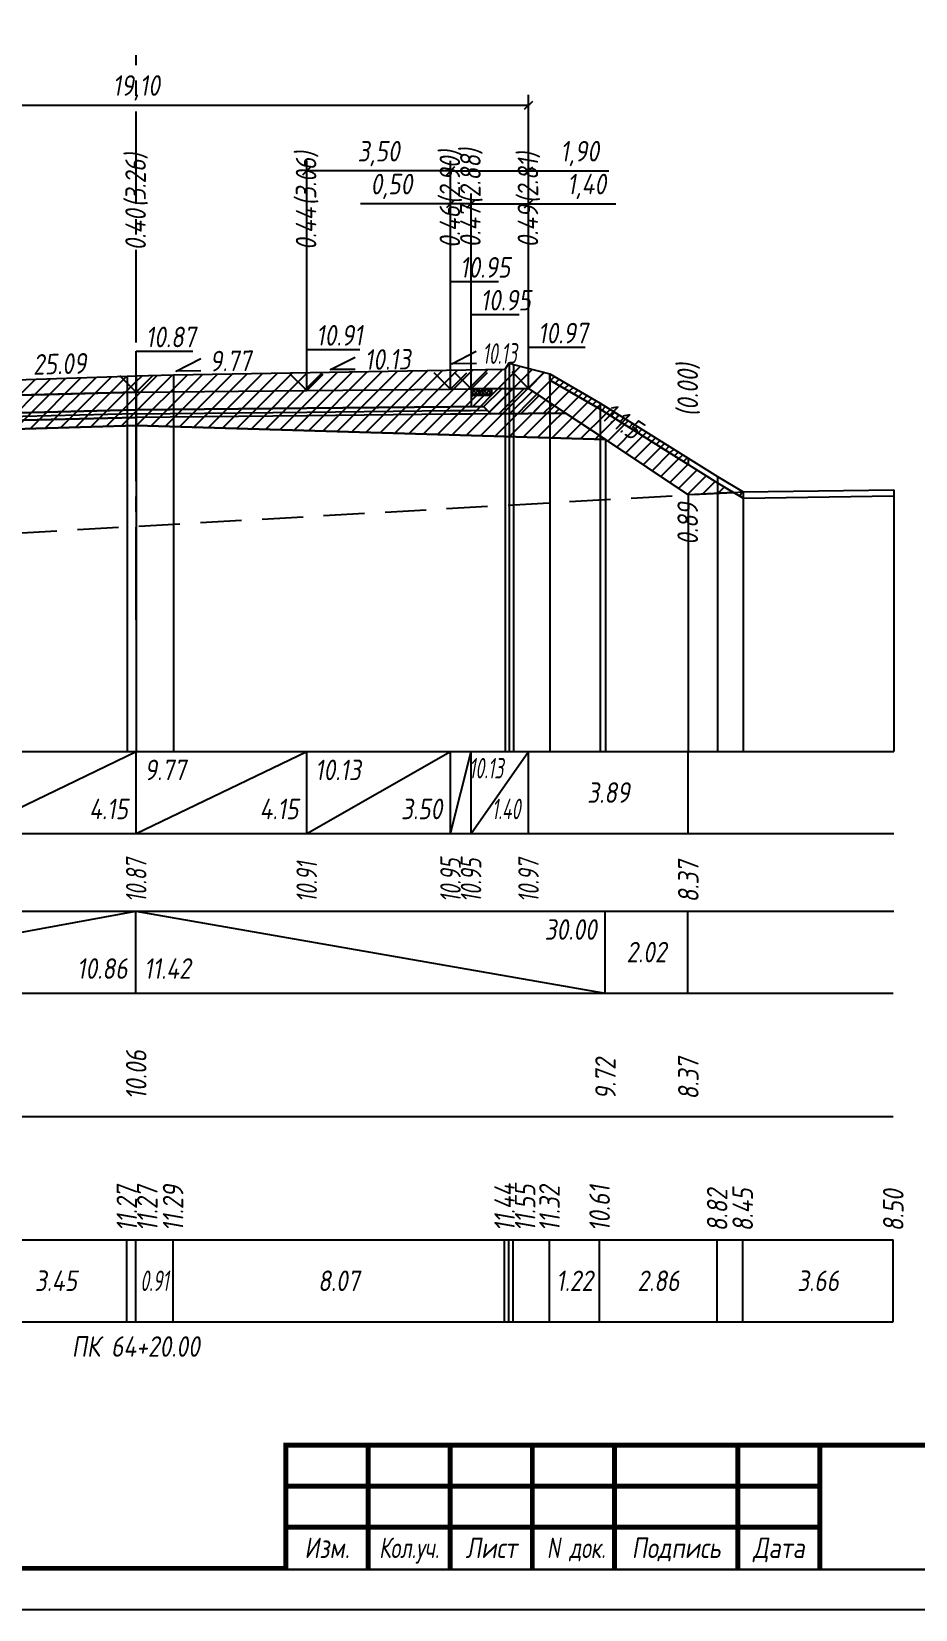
# Model space of a CAD drawing. Extents: x -717 to 1451, y -133302 to 233.
# Drawn here: x 169 to 276.6, y -101067.4 to -100875.4 of the extents above; entities that cross this region are included whole.
import ezdxf
from ezdxf.enums import TextEntityAlignment as Align

# ---------------------------------------------------------------- set-up
doc = ezdxf.new("R2010")
doc.units = 0
doc.linetypes.add('осевая2', pattern=[1.125, 0.75, -0.125, 0.125, -0.125])
doc.linetypes.add('штриховая', pattern=[0.75, 0.5, -0.25])
for name, color, linetype in [('Зарамочное оформление', 7, 'Continuous'), ('Интерполированный поперечник', 2, 'Continuous'), ('Код_510', 7, 'Continuous'), ('Код_514', 1, 'Continuous'), ('Код_516', 1, 'Continuous'), ('Контур_0', 7, 'Continuous'), ('Контур_2521', 7, 'Continuous'), ('Контур_2564', 7, 'Continuous'), ('Контур_2660', 7, 'Continuous'), ('Контур_2665', 7, 'Continuous'), ('Контур_400', 7, 'Continuous'), ('Контур_508', 7, 'Continuous'), ('Контур_512', 7, 'Continuous'), ('Контур_513', 7, 'Continuous'), ('Контур_818', 7, 'Continuous'), ('Красный поперечник', 1, 'Continuous'), ('Объём_2501', 7, 'Continuous'), ('Объём_2564', 7, 'Continuous'), ('Объём_2650', 7, 'Continuous'), ('Объём_2660', 7, 'Continuous'), ('Объём_2661', 7, 'Continuous'), ('Объём_2665', 7, 'Continuous'), ('Объём_2666', 7, 'Continuous'), ('Объём_2667', 7, 'Continuous'), ('Объём_2668', 7, 'Continuous'), ('Объём_2669', 7, 'Continuous'), ('Объём_2675', 7, 'Continuous'), ('Ось', 1, 'осевая2'), ('Откосы', 7, 'Continuous'), ('Отметки покрытия', 7, 'Continuous'), ('Подписи поперечников', 7, 'Continuous'), ('Рабочие отметки', 7, 'Continuous'), ('Рабочие отметки доп.', 7, 'Continuous'), ('Таблица', 7, 'Continuous'), ('Уклоны проезжей части', 7, 'Continuous'), ('Черный поперечник', 3, 'Continuous')]:
    doc.layers.add(name, color=color, linetype=linetype)
for name, color, linetype, true_color in [('Контур_2540', 2, 'Continuous', 0xffff00), ('Контур_2560', 2, 'Continuous', 0xffff00), ('Контур_2561', 7, 'Continuous', 0xff8040), ('Контур_2562', 3, 'Continuous', 0x00ff00), ('Контур_2563', 7, 'Continuous', 0xff8000), ('Контур_2570', 7, 'Continuous', 0x80ff00), ('Контур_2736', 4, 'Continuous', 0x00ffff), ('Контур_2737', 4, 'Continuous', 0x00ffff), ('Контур_2738', 4, 'Continuous', 0x00ffff), ('Контур_2739', 4, 'Continuous', 0x00ffff), ('Контур_2741', 4, 'Continuous', 0x00ffff), ('Контур_2742', 4, 'Continuous', 0x00ffff), ('Контур_2743', 4, 'Continuous', 0x00ffff), ('Контур_2744', 7, 'Continuous', 0xa4ffff), ('Контур_2745', 7, 'Continuous', 0xa4ffff), ('Контур_2747', 4, 'Continuous', 0x00ffff), ('Контур_2748', 4, 'Continuous', 0x00ffff), ('Контур_2749', 4, 'Continuous', 0x00ffff), ('Контур_2750', 4, 'Continuous', 0x00ffff), ('Контур_2751', 4, 'Continuous', 0x00ffff), ('Контур_2752', 4, 'Continuous', 0x00ffff), ('Контур_402', 7, 'Continuous', 0xff6464), ('Контур_703', 4, 'Continuous', 0x00ffff), ('Контур_705', 4, 'Continuous', 0x00ffff), ('Контур_707', 4, 'Continuous', 0x00ffff), ('Контур_720', 131, 'Continuous', 0xaaffff), ('Объём_2500', 7, 'Continuous', 0xc0c0c0), ('Объём_2520', 7, 'Continuous', 0x80ffff), ('Объём_2540', 2, 'Continuous', 0xffff00), ('Объём_2560', 2, 'Continuous', 0xffff00), ('Объём_2561', 7, 'Continuous', 0xff8040), ('Объём_2562', 3, 'Continuous', 0x00ff00), ('Объём_2563', 7, 'Continuous', 0xff8000), ('Объём_2570', 7, 'Continuous', 0x80ff00), ('Объём_2580', 3, 'Continuous', 0x00ff00), ('Объём_2600', 7, 'Continuous', 0x808000)]:
    doc.layers.add(name, color=color, linetype=linetype, true_color=true_color)
doc.styles.get("Standard").update_dxf_attribs({"font": 'txt', "height": 2.5})
doc.styles.add('М', font='romand.shx', dxfattribs={"width": 0.8, "oblique": 10, "height": 2.5})
doc.dimstyles.new('ISO-25', dxfattribs={"dimtxt": 2.5, "dimasz": 2.5, "dimexe": 1.25, "dimexo": 0.625, "dimtad": 1, "dimtxsty": 'Standard', "dimcen": 2.5, "dimadec": 0, "dimazin": 0, "dimtfac": 1, "dimtmove": 0, "dimatfit": 3, "dimfxl": 1, "dimarcsym": 0})

# ---------------------------------------------------------------- blocks, each defined once
blk = doc.blocks.new('_Oblique')
at = {"color": 0, "linetype": 'ByBlock', "lineweight": -2}
blk.add_line((-0.5, -0.5), (0.5, 0.5), dxfattribs=at)
blk = doc.blocks.new('*D2026')
at = {"color": 0, "lineweight": -2, "transparency": 16777216}
for p, q in [((222.49, -100918.32), (222.49, -100895.1)), ((222.49, -100896.35), (229.49, -100896.35)), ((229.49, -100918.25), (229.49, -100895.1)), ((229.49, -100896.35), (240.1, -100896.35))]:
    blk.add_line(p, q, dxfattribs=at)
at = {"layer": 'Defpoints', "color": 0, "transparency": 16777216}
for p in [(229.49, -100896.35), (222.49, -100918.95), (229.49, -100918.88)]:
    blk.add_point(p, dxfattribs=at)
at = {"color": 0, "lineweight": -2, "transparency": 16777216, "rotation": 180}
blk.add_blockref('_Oblique', (222.49, -100896.35), dxfattribs=at)
at = {"color": 0, "lineweight": -2, "transparency": 16777216}
blk.add_blockref('_Oblique', (229.49, -100896.35), dxfattribs=at)
at = {"color": 0, "transparency": 16777216, "insert": (236.56, -100894.24), "char_height": 2.5, "width": 8.75, "attachment_point": 5, "style": 'М'}
blk.add_mtext('1,40', dxfattribs=at)
blk = doc.blocks.new('*D2028')
at = {"color": 0, "lineweight": -2, "transparency": 16777216}
for p, q in [((219.99, -100896.35), (209.04, -100896.35)), ((219.99, -100918.35), (219.99, -100895.1)), ((222.49, -100896.35), (219.99, -100896.35)), ((222.49, -100918.32), (222.49, -100895.1))]:
    blk.add_line(p, q, dxfattribs=at)
at = {"layer": 'Defpoints', "color": 0, "transparency": 16777216}
for p in [(222.49, -100896.35), (219.99, -100918.97), (222.49, -100918.95)]:
    blk.add_point(p, dxfattribs=at)
at = {"color": 0, "lineweight": -2, "transparency": 16777216, "rotation": 180}
blk.add_blockref('_Oblique', (219.99, -100896.35), dxfattribs=at)
at = {"color": 0, "lineweight": -2, "transparency": 16777216}
blk.add_blockref('_Oblique', (222.49, -100896.35), dxfattribs=at)
at = {"color": 0, "transparency": 16777216, "insert": (212.8, -100894.24), "char_height": 2.5, "width": 9.1667, "attachment_point": 5, "style": 'М'}
blk.add_mtext('0,50', dxfattribs=at)
blk = doc.blocks.new('*D2030')
at = {"color": 0, "lineweight": -2, "transparency": 16777216}
for p, q in [((202.49, -100918.53), (202.49, -100891.1)), ((219.99, -100918.35), (219.99, -100891.1)), ((219.99, -100892.35), (202.49, -100892.35))]:
    blk.add_line(p, q, dxfattribs=at)
at = {"layer": 'Defpoints', "color": 0, "transparency": 16777216}
for p in [(202.49, -100892.35), (202.49, -100919.15), (219.99, -100918.97)]:
    blk.add_point(p, dxfattribs=at)
at = {"color": 0, "lineweight": -2, "transparency": 16777216, "rotation": 180}
blk.add_blockref('_Oblique', (202.49, -100892.35), dxfattribs=at)
at = {"color": 0, "lineweight": -2, "transparency": 16777216}
blk.add_blockref('_Oblique', (219.99, -100892.35), dxfattribs=at)
at = {"color": 0, "transparency": 16777216, "insert": (211.24, -100890.24), "char_height": 2.5, "width": 9.5833, "attachment_point": 5, "style": 'М'}
blk.add_mtext('3,50', dxfattribs=at)
blk = doc.blocks.new('*D2031')
at = {"color": 0, "lineweight": -2, "transparency": 16777216}
for p, q in [((219.99, -100918.35), (219.99, -100891.1)), ((229.49, -100918.25), (229.49, -100891.1)), ((219.99, -100892.35), (229.49, -100892.35)), ((229.49, -100892.35), (239.25, -100892.35))]:
    blk.add_line(p, q, dxfattribs=at)
at = {"layer": 'Defpoints', "color": 0, "transparency": 16777216}
for p in [(219.99, -100892.35), (219.99, -100918.97), (229.49, -100918.88)]:
    blk.add_point(p, dxfattribs=at)
at = {"color": 0, "lineweight": -2, "transparency": 16777216, "rotation": 180}
blk.add_blockref('_Oblique', (219.99, -100892.35), dxfattribs=at)
at = {"color": 0, "lineweight": -2, "transparency": 16777216}
blk.add_blockref('_Oblique', (229.49, -100892.35), dxfattribs=at)
at = {"color": 0, "transparency": 16777216, "insert": (235.71, -100890.24), "char_height": 2.5, "width": 8.75, "attachment_point": 5, "style": 'М'}
blk.add_mtext('1,90', dxfattribs=at)
blk = doc.blocks.new('*D2033')
at = {"color": 0, "lineweight": -2, "transparency": 16777216}
for p, q in [((133.99, -100920.05), (133.99, -100883.1)), ((229.49, -100918.25), (229.49, -100883.1)), ((133.99, -100884.35), (229.49, -100884.35))]:
    blk.add_line(p, q, dxfattribs=at)
at = {"layer": 'Defpoints', "color": 0, "transparency": 16777216}
for p in [(229.49, -100884.35), (229.49, -100918.88), (133.99, -100920.68)]:
    blk.add_point(p, dxfattribs=at)
at = {"color": 0, "lineweight": -2, "transparency": 16777216, "rotation": 180}
blk.add_blockref('_Oblique', (133.99, -100884.35), dxfattribs=at)
at = {"color": 0, "lineweight": -2, "transparency": 16777216}
blk.add_blockref('_Oblique', (229.49, -100884.35), dxfattribs=at)
at = {"color": 0, "transparency": 16777216, "insert": (181.74, -100882.24), "char_height": 2.5, "width": 10.4167, "attachment_point": 5, "style": 'М'}
blk.add_mtext('19,10', dxfattribs=at)
blk = doc.blocks.new('Штамп')
at = {"linetype": 'Continuous'}
blk.add_wipeout([(199.95, -411.25), (384.95, -411.25), (384.95, -426.25), (199.95, -426.25)], dxfattribs=at).dxf.layer = 'Зарамочное оформление'
at = {"layer": 'Зарамочное оформление', "linetype": 'Continuous', "lineweight": -3, "const_width": 0.6, "flags": 128}
for points in [[(199.95, -426.25), (199.95, -411.25), (384.95, -411.25)], [(209.95, -411.25), (209.95, -426.25)], [(219.95, -411.25), (219.95, -426.25)], [(229.95, -411.25), (229.95, -426.25)], [(239.95, -411.25), (239.95, -426.25)], [(254.95, -411.25), (254.95, -426.25)], [(264.95, -411.25), (264.95, -426.25)], [(374.95, -411.25), (374.95, -426.25)], [(199.95, -416.25), (264.95, -416.25)], [(374.95, -418.25), (384.95, -418.25)], [(199.95, -421.25), (264.95, -421.25)]]:
    blk.add_lwpolyline(points, dxfattribs=at)
at = {"linetype": 'Continuous', "insert": (319.95, -419.17), "char_height": 5, "width": 110, "attachment_point": 5, "style": 'М'}
blk.add_mtext('{\\Q10;\\W0.8;43/23-Р-ЗП2-1}', dxfattribs=at)
at = {"layer": 'Зарамочное оформление', "linetype": 'Continuous', "style": 'М', "oblique": 10}
for s, width, p in [('Лист', 0.8, (379.95, -414.66)), ('Изм.', 0.8, (204.95, -423.75)), ('Кол.уч.', 0.7, (214.95, -423.75)), ('Лист', 0.8, (224.95, -423.75)), ('N док.', 0.7, (235.28, -423.75)), ('Подпись', 0.8, (247.45, -423.75)), ('Дата', 0.8, (259.95, -423.75))]:
    blk.add_text(s, height=2.5, dxfattribs=dict(at, width=width)).set_placement(p, align=Align.MIDDLE_CENTER)
blk = doc.blocks.new('шифр')
blk.add_blockref('Штамп', (0, -100696))

msp = doc.modelspace()

# ---------------------------------------------------------------- hatches: boundary and pattern name
h = msp.add_hatch()
h.set_pattern_fill('ANSI37', color=256, scale=0.1)
h.set_pattern_definition([(45, (223.73647, -100919.13625), (-0.22451, 0.22451), []), (135, (223.73647, -100919.13625), (-0.22451, -0.22451), [])])
h.paths.add_polyline_path([(222.486, -100918.886), (222.486, -100919.639), (224.992, -100919.639), (224.984, -100918.861), (223.729, -100919.136)])
at = {"transparency": 33554681}
h = msp.add_hatch(dxfattribs=at)
h.set_pattern_fill('ANGLE', color=256)
h.set_pattern_definition([(0, (0, 0), (0, 6.985), [5.08, -1.905]), (90, (0, 0), (-6.985, 4e-16), [5.08, -1.905])])
h.paths.add_polyline_path([(255.609, -100932.16), (254.445, -100931.466), (255.614, -100931.4), (255.614, -100932.16)])
at = {"layer": 'Объём_2563'}
h = msp.add_hatch(dxfattribs=at)
h.set_pattern_fill('ANSI31', color=256, scale=0.3)
h.paths.add_polyline_path([(223.986, -100921.021), (224.877, -100921.912), (233.993, -100921.82), (229.486, -100918.815), (224.984, -100918.861), (224.992, -100919.639), (222.486, -100919.639), (222.486, -100921.036)])
at = {"layer": 'Объём_2570'}
h = msp.add_hatch(dxfattribs=at)
h.set_pattern_fill('ANSI31', color=256, scale=0.2)
h.paths.add_polyline_path([(238.191, -100920.603), (248.932, -100927.325), (248.932, -100928.075), (238.191, -100921.353), (232.094, -100917.81), (232.094, -100917.06)])
at = {"layer": 'Объём_2600'}
h = msp.add_hatch(dxfattribs=at)
h.set_pattern_fill('ANSI31', color=6, scale=0.4)
h.paths.add_polyline_path([(248.932, -100931.779), (238.846, -100925.055), (181.736, -100923.342), (181.736, -100917.295), (186.276, -100917.18), (226.62, -100916.473), (227.12, -100915.723), (227.66, -100915.91), (232.094, -100917.06), (232.094, -100917.81), (238.191, -100921.353), (252.494, -100930.304), (254.445, -100931.466)])
h = msp.add_hatch(dxfattribs=at)
h.set_pattern_fill('ANSI31', color=6, scale=0.4)
h.paths.add_polyline_path([(134.787, -100917.842), (135.464, -100917.825), (135.964, -100918.575), (136.025, -100918.613), (163.382, -100917.881), (180.642, -100917.323), (181.736, -100917.295), (181.736, -100923.342), (127.45, -100924.97), (105, -100939.937), (100.845, -100940.173), (130.283, -100919.203), (130.605, -100918.675), (130.605, -100917.925)])
h = msp.add_hatch(dxfattribs=at)
h.set_pattern_fill('HONEY', color=5, scale=0.3)
h.paths.add_polyline_path([(255.609, -100932.16), (254.445, -100931.466), (255.614, -100931.4), (255.614, -100932.16)])

# ---------------------------------------------------------------- linework, layer by layer
at = {"flags": 128}
msp.add_lwpolyline([(-30.054, -101067.421), (389.946, -101067.421), (389.946, -100770.421), (-30.054, -100770.421)], close=True, dxfattribs=at)
at = {"const_width": 0.6, "flags": 128}
msp.add_lwpolyline([(-10.054, -101062.421), (384.946, -101062.421), (384.946, -100775.421), (-10.054, -100775.421)], close=True, dxfattribs=at)
msp.add_lwpolyline([(222.486, -100918.886), (222.486, -100919.639), (224.992, -100919.639), (224.984, -100918.861), (223.729, -100919.136), (222.486, -100918.886)])
at = {"layer": 'Код_510'}
for p, q in [((180.588, -101032.421), (180.588, -101022.421)), ((181.682, -101032.421), (181.682, -101022.421)), ((186.221, -101032.421), (186.221, -101022.421)), ((226.566, -101032.421), (226.566, -101022.421)), ((227.066, -101032.421), (227.066, -101022.421)), ((227.606, -101032.421), (227.606, -101022.421)), ((232.04, -101032.421), (232.04, -101022.421)), ((238.136, -101032.421), (238.136, -101022.421)), ((252.44, -101032.421), (252.44, -101022.421)), ((255.555, -101032.421), (255.555, -101022.421)), ((273.878, -101032.421), (273.878, -101022.421))]:
    msp.add_line(p, q, dxfattribs=at)
at = {"layer": 'Код_514'}
for p, q in [((160.986, -100973), (181.736, -100963)), ((181.736, -100973), (181.736, -100963)), ((181.736, -100973), (202.486, -100963)), ((202.486, -100973), (202.486, -100963)), ((202.486, -100973), (219.986, -100963)), ((219.986, -100973), (219.986, -100963)), ((219.986, -100973), (222.486, -100963)), ((222.486, -100973), (222.486, -100963)), ((222.486, -100973), (229.486, -100963)), ((229.486, -100973), (229.486, -100963)), ((248.932, -100973), (248.932, -100963))]:
    msp.add_line(p, q, dxfattribs=at)
at = {"layer": 'Код_516'}
for p, q in [((127.396, -100992.421), (181.682, -100982.421)), ((181.682, -100992.421), (181.682, -100982.421)), ((181.682, -100982.421), (238.792, -100992.421)), ((238.792, -100992.421), (238.792, -100982.421)), ((248.878, -100992.421), (248.878, -100982.421))]:
    msp.add_line(p, q, dxfattribs=at)
at = {"layer": 'Контур_0', "flags": 128}
for points in [[(181.736, -100919.292), (160.986, -100919.812), (143.486, -100920.268), (143.486, -100920.268), (143.486, -100920.268), (143.486, -100920.268), (143.486, -100920.268), (140.986, -100920.333), (140.986, -100922.483), (143.486, -100922.418), (143.486, -100922.418), (143.486, -100922.418), (143.486, -100922.418), (143.486, -100922.418), (143.486, -100922.418), (160.986, -100921.962), (181.736, -100921.442), (181.736, -100919.292)], [(181.736, -100919.292), (202.486, -100919.089), (219.986, -100918.912), (219.986, -100918.912), (219.986, -100918.912), (219.986, -100918.912), (219.986, -100918.912), (219.986, -100918.912), (222.486, -100918.886), (222.486, -100921.036), (219.986, -100921.062), (219.986, -100921.062), (219.986, -100921.062), (219.986, -100921.062), (219.986, -100921.062), (219.986, -100921.062), (202.486, -100921.239), (181.736, -100921.442), (181.736, -100919.292)], [(229.486, -100918.815), (229.486, -100918.815)], [(229.486, -100918.815), (248.932, -100931.779), (248.932, -100931.779), (248.932, -100931.779), (248.932, -100931.779), (248.932, -100931.779), (248.932, -100931.779), (248.932, -100931.779), (248.932, -100931.779), (248.932, -100931.779), (248.932, -100931.779), (248.932, -100931.779), (248.932, -100931.779), (248.932, -100931.779), (248.932, -100931.779), (248.932, -100931.779)], [(229.486, -100918.815), (248.932, -100931.779), (248.932, -100931.779), (248.932, -100931.779), (248.932, -100931.779), (248.932, -100931.779), (248.932, -100931.779), (248.932, -100931.779), (248.932, -100931.779), (248.932, -100931.779), (248.932, -100931.779), (248.932, -100931.779), (248.932, -100931.779), (248.932, -100931.779), (248.932, -100931.779), (248.932, -100931.779), (248.932, -100931.779), (248.932, -100931.779), (248.932, -100931.779), (248.932, -100931.779), (248.932, -100931.779), (248.932, -100931.779), (248.932, -100931.779), (248.932, -100931.779), (248.932, -100931.779), (248.932, -100931.779), (248.932, -100931.779), (248.932, -100931.779), (248.932, -100931.779), (248.932, -100931.779)], [(181.736, -100921.442), (160.986, -100921.962), (143.486, -100922.418), (143.486, -100922.418), (143.486, -100922.418), (143.486, -100922.418), (143.486, -100922.418), (143.486, -100922.418), (140.986, -100922.483), (139.486, -100922.522), (138.562, -100923.446), (140.986, -100923.383), (143.486, -100923.318), (143.486, -100923.318), (143.486, -100923.318), (143.486, -100923.318), (143.486, -100923.318), (143.486, -100923.318), (160.986, -100922.862), (181.736, -100922.342), (181.736, -100921.442)], [(181.736, -100921.442), (202.486, -100921.239), (219.986, -100921.062), (219.986, -100921.062), (219.986, -100921.062), (219.986, -100921.062), (219.986, -100921.062), (219.986, -100921.062), (222.486, -100921.036), (223.986, -100921.021), (224.877, -100921.912), (222.486, -100921.936), (219.986, -100921.962), (219.986, -100921.962), (219.986, -100921.962), (219.986, -100921.962), (219.986, -100921.962), (219.986, -100921.962), (202.486, -100922.139), (181.736, -100922.342), (181.736, -100921.442)], [(222.486, -100921.036), (223.986, -100921.021), (224.877, -100921.912), (233.993, -100921.82)]]:
    msp.add_lwpolyline(points, dxfattribs=at)
at = {"layer": 'Контур_2521', "color": 250, "flags": 128}
for points in [[(181.736, -100921.892), (202.486, -100921.689), (219.986, -100921.512), (219.986, -100921.512), (219.986, -100921.512), (219.986, -100921.512), (219.986, -100921.512), (219.986, -100921.512), (222.486, -100921.486), (224.432, -100921.467)], [(181.736, -100921.892), (160.986, -100922.412), (143.486, -100922.868), (143.486, -100922.868), (143.486, -100922.868), (143.486, -100922.868), (143.486, -100922.868), (143.486, -100922.868), (140.986, -100922.933), (139.024, -100922.984)]]:
    msp.add_lwpolyline(points, dxfattribs=at)
at = {"layer": 'Контур_2540', "flags": 128}
for points in [[(181.736, -100923.342), (238.846, -100925.055), (233.993, -100921.82), (224.877, -100921.912), (222.486, -100921.936), (219.986, -100921.962), (202.486, -100922.139), (181.736, -100922.342), (181.736, -100923.342)], [(160.986, -100922.862), (143.486, -100923.318), (140.986, -100923.383), (138.562, -100923.446), (129.378, -100923.685), (127.45, -100924.97), (181.736, -100923.342), (181.736, -100922.342), (160.986, -100922.862)]]:
    msp.add_lwpolyline(points, dxfattribs=at)
at = {"layer": 'Контур_2560', "flags": 128}
msp.add_lwpolyline([(222.486, -100918.886), (229.486, -100918.815), (229.486, -100918.815), (229.486, -100918.815)], dxfattribs=at)
at = {"layer": 'Контур_2561', "flags": 128}
msp.add_lwpolyline([(222.486, -100918.886), (222.486, -100918.886), (229.486, -100918.815), (229.486, -100918.815), (222.486, -100918.886)], dxfattribs=at)
at = {"layer": 'Контур_2562', "flags": 128}
msp.add_lwpolyline([(229.486, -100918.815), (229.486, -100918.815), (229.486, -100918.815), (229.486, -100918.815), (229.486, -100918.815)], dxfattribs=at)
at = {"layer": 'Контур_2563', "flags": 128}
msp.add_lwpolyline([(223.986, -100921.021), (224.877, -100921.912), (233.993, -100921.82), (229.486, -100918.815), (222.486, -100918.886), (222.486, -100921.036), (223.986, -100921.021)], dxfattribs=at)
at = {"layer": 'Контур_2564', "flags": 128}
msp.add_lwpolyline([(222.486, -100918.886), (229.486, -100918.815)], dxfattribs=at)
at = {"layer": 'Контур_2570', "flags": 128}
msp.add_lwpolyline([(163.382, -100917.881), (180.642, -100917.323), (181.736, -100917.295), (186.276, -100917.18), (226.62, -100916.473), (227.12, -100915.723), (227.66, -100915.91), (232.094, -100917.06), (232.094, -100917.81), (238.191, -100921.353), (252.494, -100930.304), (255.609, -100932.16), (255.609, -100932.16), (273.932, -100931.906)], dxfattribs=at)
at = {"layer": 'Контур_2660', "flags": 128}
for points in [[(127.45, -100924.97), (181.736, -100923.342)], [(181.736, -100923.342), (238.846, -100925.055)]]:
    msp.add_lwpolyline(points, dxfattribs=at)
at = {"layer": 'Контур_2665', "flags": 128}
msp.add_lwpolyline([(229.486, -100918.815), (229.486, -100918.815)], dxfattribs=at)
at = {"layer": 'Контур_2736', "flags": 128}
msp.add_lwpolyline([(229.486, -100918.815), (248.932, -100931.779)], dxfattribs=at)
at = {"layer": 'Контур_2737', "flags": 128}
msp.add_lwpolyline([(248.932, -100931.779), (248.932, -100931.779)], dxfattribs=at)
at = {"layer": 'Контур_2738', "flags": 128}
msp.add_lwpolyline([(248.932, -100931.779), (248.932, -100931.779)], dxfattribs=at)
at = {"layer": 'Контур_2739', "flags": 128}
msp.add_lwpolyline([(248.932, -100931.779), (248.932, -100931.779)], dxfattribs=at)
at = {"layer": 'Контур_2741', "flags": 128}
msp.add_lwpolyline([(248.932, -100931.779), (248.932, -100931.779)], dxfattribs=at)
at = {"layer": 'Контур_2742', "flags": 128}
msp.add_lwpolyline([(248.932, -100931.779), (248.932, -100931.779)], dxfattribs=at)
at = {"layer": 'Контур_2743', "flags": 128}
msp.add_lwpolyline([(248.932, -100931.779), (248.932, -100931.779)], dxfattribs=at)
at = {"layer": 'Контур_2744', "flags": 128}
msp.add_lwpolyline([(248.932, -100931.779), (248.932, -100931.779)], dxfattribs=at)
msp.add_lwpolyline([(248.932, -100931.779), (248.932, -100931.779)], dxfattribs=at)
msp.add_lwpolyline([(248.932, -100931.779), (248.932, -100931.779)], dxfattribs=at)
msp.add_lwpolyline([(248.932, -100931.779), (248.932, -100931.779)], dxfattribs=at)
msp.add_lwpolyline([(248.932, -100931.779), (248.932, -100931.779)], dxfattribs=at)
msp.add_lwpolyline([(248.932, -100931.779), (248.932, -100931.779)], dxfattribs=at)
at = {"layer": 'Контур_2745', "flags": 128}
msp.add_lwpolyline([(248.932, -100931.779), (248.932, -100931.779)], dxfattribs=at)
msp.add_lwpolyline([(248.932, -100931.779), (248.932, -100931.779)], dxfattribs=at)
msp.add_lwpolyline([(248.932, -100931.779), (248.932, -100931.779)], dxfattribs=at)
msp.add_lwpolyline([(248.932, -100931.779), (248.932, -100931.779)], dxfattribs=at)
msp.add_lwpolyline([(248.932, -100931.779), (248.932, -100931.779)], dxfattribs=at)
msp.add_lwpolyline([(248.932, -100931.779), (248.932, -100931.779)], dxfattribs=at)
at = {"layer": 'Контур_2747', "flags": 128}
msp.add_lwpolyline([(248.932, -100931.779), (248.932, -100931.779)], dxfattribs=at)
at = {"layer": 'Контур_2748', "flags": 128}
msp.add_lwpolyline([(248.932, -100931.779), (248.932, -100931.779)], dxfattribs=at)
at = {"layer": 'Контур_2749', "flags": 128}
msp.add_lwpolyline([(248.932, -100931.779), (248.932, -100931.779)], dxfattribs=at)
at = {"layer": 'Контур_2750', "flags": 128}
msp.add_lwpolyline([(248.932, -100931.779), (248.932, -100931.779)], dxfattribs=at)
at = {"layer": 'Контур_2751', "flags": 128}
msp.add_lwpolyline([(248.932, -100931.779), (248.932, -100931.779)], dxfattribs=at)
at = {"layer": 'Контур_2752', "flags": 128}
msp.add_lwpolyline([(248.932, -100931.779), (248.932, -100931.779)], dxfattribs=at)
at = {"layer": 'Контур_400', "flags": 128}
for points in [[(140.986, -100920.333), (143.486, -100920.268), (143.486, -100920.268), (143.486, -100920.268), (143.486, -100920.268), (143.486, -100920.268), (143.486, -100920.268), (160.986, -100919.812), (181.736, -100919.292)], [(181.736, -100919.292), (202.486, -100919.089), (219.986, -100918.912), (219.986, -100918.912), (219.986, -100918.912), (219.986, -100918.912), (219.986, -100918.912), (219.986, -100918.912), (222.486, -100918.886)]]:
    msp.add_lwpolyline(points, dxfattribs=at)
at = {"layer": 'Контур_402', "flags": 128}
msp.add_lwpolyline([(127.45, -100924.97), (181.736, -100923.342), (238.846, -100925.055)], dxfattribs=at)
at = {"layer": 'Контур_508', "flags": 128}
msp.add_lwpolyline([(105, -100939.937), (127.45, -100924.97), (181.736, -100923.342), (238.846, -100925.055), (248.932, -100931.779)], dxfattribs=at)
at = {"layer": 'Контур_512', "flags": 128}
msp.add_lwpolyline([(105, -100939.937), (127.45, -100924.97), (181.736, -100923.342), (238.846, -100925.055), (248.932, -100931.779)], dxfattribs=at)
at = {"layer": 'Контур_513', "flags": 128}
msp.add_lwpolyline([(105, -100939.937), (127.45, -100924.97), (181.736, -100923.342), (238.846, -100925.055), (248.932, -100931.779)], dxfattribs=at)
at = {"layer": 'Контур_703', "flags": 128}
for points in [[(229.486, -100918.815), (248.932, -100931.779)], [(248.932, -100931.779), (248.932, -100931.779)]]:
    msp.add_lwpolyline(points, dxfattribs=at)
at = {"layer": 'Контур_705', "flags": 128}
msp.add_lwpolyline([(248.932, -100931.779), (248.932, -100931.779)], dxfattribs=at)
at = {"layer": 'Контур_707', "flags": 128}
msp.add_lwpolyline([(248.932, -100931.779), (248.932, -100931.779)], dxfattribs=at)
at = {"layer": 'Контур_720', "flags": 128}
msp.add_lwpolyline([(248.932, -100931.779), (248.932, -100931.779)], dxfattribs=at)
at = {"layer": 'Контур_818', "flags": 128}
msp.add_lwpolyline([(105, -100937.213), (130.283, -100919.203), (130.605, -100918.675), (130.605, -100917.925), (134.787, -100917.842), (135.464, -100917.825), (135.964, -100918.575), (136.025, -100918.613), (163.382, -100917.881), (180.642, -100917.323), (181.736, -100917.295), (186.276, -100917.18), (226.62, -100916.473), (227.12, -100915.723), (227.66, -100915.91), (232.094, -100917.06), (232.094, -100917.81), (238.191, -100921.353), (248.932, -100928.075)], dxfattribs=at)
at = {"layer": 'Красный поперечник'}
for p, q in [((160.986, -100919.812), (181.736, -100919.292)), ((181.736, -100919.292), (202.486, -100919.089)), ((202.486, -100919.089), (219.986, -100918.912)), ((219.986, -100918.912), (222.486, -100918.886)), ((222.486, -100918.886), (229.486, -100918.815)), ((229.486, -100918.815), (248.932, -100931.779)), ((181.736, -100923.342), (181.736, -100963)), ((238.846, -100925.055), (238.846, -100963)), ((248.932, -100931.779), (248.932, -100963))]:
    msp.add_line(p, q, dxfattribs=at)
at = {"layer": 'Объём_2500', "flags": 128}
for points in [[(181.736, -100919.292), (160.986, -100919.812), (143.486, -100920.268), (143.486, -100920.268), (143.486, -100920.268), (143.486, -100920.268), (143.486, -100920.268), (140.986, -100920.333), (140.986, -100922.483), (143.486, -100922.418), (143.486, -100922.418), (143.486, -100922.418), (143.486, -100922.418), (143.486, -100922.418), (143.486, -100922.418), (160.986, -100921.962), (181.736, -100921.442), (181.736, -100919.292)], [(181.736, -100919.292), (202.486, -100919.089), (219.986, -100918.912), (219.986, -100918.912), (219.986, -100918.912), (219.986, -100918.912), (219.986, -100918.912), (219.986, -100918.912), (222.486, -100918.886), (222.486, -100921.036), (219.986, -100921.062), (219.986, -100921.062), (219.986, -100921.062), (219.986, -100921.062), (219.986, -100921.062), (219.986, -100921.062), (202.486, -100921.239), (181.736, -100921.442), (181.736, -100919.292)]]:
    msp.add_lwpolyline(points, dxfattribs=at)
at = {"layer": 'Объём_2501', "flags": 128}
for points in [[(140.986, -100920.333), (143.486, -100920.268), (143.486, -100920.268), (143.486, -100920.268), (143.486, -100920.268), (143.486, -100920.268), (143.486, -100920.268), (160.986, -100919.812), (181.736, -100919.292)], [(181.736, -100919.292), (202.486, -100919.089), (219.986, -100918.912), (219.986, -100918.912), (219.986, -100918.912), (219.986, -100918.912), (219.986, -100918.912), (219.986, -100918.912), (222.486, -100918.886)]]:
    msp.add_lwpolyline(points, dxfattribs=at)
at = {"layer": 'Объём_2520', "color": 250, "flags": 128}
for points in [[(181.736, -100921.442), (160.986, -100921.962), (143.486, -100922.418), (143.486, -100922.418), (143.486, -100922.418), (143.486, -100922.418), (143.486, -100922.418), (143.486, -100922.418), (140.986, -100922.483), (139.486, -100922.522), (138.562, -100923.446), (140.986, -100923.383), (143.486, -100923.318), (143.486, -100923.318), (143.486, -100923.318), (143.486, -100923.318), (143.486, -100923.318), (143.486, -100923.318), (160.986, -100922.862), (181.736, -100922.342), (181.736, -100921.442)], [(181.736, -100921.442), (202.486, -100921.239), (219.986, -100921.062), (219.986, -100921.062), (219.986, -100921.062), (219.986, -100921.062), (219.986, -100921.062), (219.986, -100921.062), (222.486, -100921.036), (223.986, -100921.021), (224.877, -100921.912), (222.486, -100921.936), (219.986, -100921.962), (219.986, -100921.962), (219.986, -100921.962), (219.986, -100921.962), (219.986, -100921.962), (219.986, -100921.962), (202.486, -100922.139), (181.736, -100922.342), (181.736, -100921.442)]]:
    msp.add_lwpolyline(points, dxfattribs=at)
at = {"layer": 'Объём_2540', "flags": 128}
for points in [[(181.736, -100923.342), (238.846, -100925.055), (233.993, -100921.82), (224.877, -100921.912), (222.486, -100921.936), (219.986, -100921.962), (202.486, -100922.139), (181.736, -100922.342), (181.736, -100923.342)], [(160.986, -100922.862), (143.486, -100923.318), (140.986, -100923.383), (138.562, -100923.446), (129.378, -100923.685), (127.45, -100924.97), (181.736, -100923.342), (181.736, -100922.342), (160.986, -100922.862)]]:
    msp.add_lwpolyline(points, dxfattribs=at)
at = {"layer": 'Объём_2560', "flags": 128}
msp.add_lwpolyline([(222.486, -100918.886), (229.486, -100918.815), (229.486, -100918.815), (229.486, -100918.815)], dxfattribs=at)
at = {"layer": 'Объём_2561', "flags": 128}
msp.add_lwpolyline([(222.486, -100918.886), (222.486, -100918.886), (229.486, -100918.815), (229.486, -100918.815), (222.486, -100918.886)], dxfattribs=at)
at = {"layer": 'Объём_2562', "flags": 128}
msp.add_lwpolyline([(229.486, -100918.815), (229.486, -100918.815), (229.486, -100918.815), (229.486, -100918.815), (229.486, -100918.815)], dxfattribs=at)
at = {"layer": 'Объём_2563', "color": 250, "flags": 128}
msp.add_lwpolyline([(223.986, -100921.021), (224.877, -100921.912), (233.993, -100921.82), (229.486, -100918.815), (224.984, -100918.861), (224.992, -100919.639), (222.486, -100919.639), (222.486, -100921.036), (223.986, -100921.021)], dxfattribs=at)
at = {"layer": 'Объём_2564', "flags": 128}
msp.add_lwpolyline([(222.486, -100918.886), (229.486, -100918.815)], dxfattribs=at)
at = {"layer": 'Объём_2570', "flags": 128}
msp.add_lwpolyline([(238.191, -100920.603), (248.932, -100927.325), (248.932, -100928.075), (238.191, -100921.353), (232.094, -100917.81), (232.094, -100917.06), (238.191, -100920.603), (238.191, -100920.603)], dxfattribs=at)
at = {"layer": 'Объём_2580', "flags": 128}
msp.add_lwpolyline([(229.486, -100918.815), (229.486, -100918.815)], dxfattribs=at)
at = {"layer": 'Объём_2600', "color": 5, "flags": 128}
msp.add_lwpolyline([(255.609, -100932.16), (254.445, -100931.466), (255.614, -100931.4), (255.614, -100932.16), (255.609, -100932.16), (255.609, -100932.16)], dxfattribs=at)
at = {"layer": 'Объём_2650', "color": 6, "flags": 128}
for points in [[(248.932, -100931.779), (238.846, -100925.055), (181.736, -100923.342), (181.736, -100917.295), (186.276, -100917.18), (226.62, -100916.473), (227.12, -100915.723), (227.66, -100915.91), (232.094, -100917.06), (232.094, -100917.81), (238.191, -100921.353), (252.494, -100930.304), (254.445, -100931.466), (248.932, -100931.779), (248.932, -100931.779)], [(134.787, -100917.842), (135.464, -100917.825), (135.964, -100918.575), (136.025, -100918.613), (163.382, -100917.881), (180.642, -100917.323), (181.736, -100917.295), (181.736, -100923.342), (127.45, -100924.97), (105, -100939.937), (100.845, -100940.173), (130.283, -100919.203), (130.605, -100918.675), (130.605, -100917.925), (134.787, -100917.842), (134.787, -100917.842)]]:
    msp.add_lwpolyline(points, dxfattribs=at)
at = {"layer": 'Объём_2660', "flags": 128}
for points in [[(127.45, -100924.97), (181.736, -100923.342)], [(181.736, -100923.342), (238.846, -100925.055)]]:
    msp.add_lwpolyline(points, dxfattribs=at)
at = {"layer": 'Объём_2661', "flags": 128}
msp.add_lwpolyline([(229.486, -100918.815), (248.932, -100931.779)], dxfattribs=at)
at = {"layer": 'Объём_2665', "flags": 128}
msp.add_lwpolyline([(229.486, -100918.815), (229.486, -100918.815)], dxfattribs=at)
at = {"layer": 'Объём_2666', "flags": 128}
msp.add_lwpolyline([(229.486, -100918.815), (248.932, -100931.779)], dxfattribs=at)
at = {"layer": 'Объём_2667', "flags": 128}
msp.add_lwpolyline([(248.932, -100931.779), (248.932, -100931.779)], dxfattribs=at)
msp.add_lwpolyline([(248.932, -100931.779), (248.932, -100931.779)], dxfattribs=at)
at = {"layer": 'Объём_2668', "flags": 128}
msp.add_lwpolyline([(248.932, -100931.779), (248.932, -100931.779)], dxfattribs=at)
msp.add_lwpolyline([(248.932, -100931.779), (248.932, -100931.779)], dxfattribs=at)
at = {"layer": 'Объём_2669', "flags": 128}
msp.add_lwpolyline([(248.932, -100931.779), (248.932, -100931.779)], dxfattribs=at)
msp.add_lwpolyline([(248.932, -100931.779), (248.932, -100931.779)], dxfattribs=at)
at = {"layer": 'Объём_2675', "flags": 128}
msp.add_lwpolyline([(248.932, -100931.779), (248.932, -100931.779)], dxfattribs=at)
msp.add_lwpolyline([(248.932, -100931.779), (248.932, -100931.779)], dxfattribs=at)
msp.add_lwpolyline([(248.932, -100931.779), (248.932, -100931.779)], dxfattribs=at)
msp.add_lwpolyline([(248.932, -100931.779), (248.932, -100931.779)], dxfattribs=at)
msp.add_lwpolyline([(248.932, -100931.779), (248.932, -100931.779)], dxfattribs=at)
msp.add_lwpolyline([(248.932, -100931.779), (248.932, -100931.779)], dxfattribs=at)
msp.add_lwpolyline([(248.932, -100931.779), (248.932, -100931.779)], dxfattribs=at)
msp.add_lwpolyline([(248.932, -100931.779), (248.932, -100931.779)], dxfattribs=at)
msp.add_lwpolyline([(248.932, -100931.779), (248.932, -100931.779)], dxfattribs=at)
msp.add_lwpolyline([(248.932, -100931.779), (248.932, -100931.779)], dxfattribs=at)
msp.add_lwpolyline([(248.932, -100931.779), (248.932, -100931.779)], dxfattribs=at)
msp.add_lwpolyline([(248.932, -100931.779), (248.932, -100931.779)], dxfattribs=at)
at = {"layer": 'Ось', "ltscale": 15}
msp.add_line((181.736, -100946.971), (181.736, -100878.262), dxfattribs=at)
at = {"layer": 'Откосы', "color": 1, "flags": 128}
for points in [[(189.596, -100916.687), (186.596, -100916.717), (189.581, -100915.187)], [(208.395, -100916.502), (205.395, -100916.532), (208.38, -100915.002)], [(223.145, -100915.79), (220.145, -100915.82), (223.13, -100914.29)]]:
    msp.add_lwpolyline(points, dxfattribs=at)
at = {"layer": 'Отметки покрытия', "color": 1}
for p, q in [((219.986, -100918.912), (219.986, -100905.815)), ((219.986, -100905.815), (225.836, -100905.815)), ((222.486, -100918.886), (222.486, -100909.815)), ((222.486, -100909.815), (228.336, -100909.815)), ((202.486, -100919.089), (202.486, -100914.089)), ((202.486, -100914.089), (208.936, -100914.089)), ((229.486, -100918.815), (229.486, -100913.815)), ((229.486, -100913.815), (236.386, -100913.815)), ((181.736, -100919.292), (181.736, -100914.292)), ((181.736, -100914.292), (188.636, -100914.292)), ((181.736, -100919.292), (179.736, -100917.292)), ((181.736, -100919.292), (183.736, -100917.292)), ((202.486, -100919.089), (200.486, -100917.089)), ((202.486, -100919.089), (204.486, -100917.089)), ((219.986, -100918.912), (217.986, -100916.912)), ((219.986, -100918.912), (221.986, -100916.912)), ((222.486, -100918.886), (220.486, -100916.886)), ((222.486, -100918.886), (224.486, -100916.886)), ((229.486, -100918.815), (227.486, -100916.815)), ((229.486, -100918.815), (231.486, -100916.815))]:
    msp.add_line(p, q, dxfattribs=at)
at = {"layer": 'Таблица'}
for p, q in [((80, -100963), (273.932, -100963)), ((80, -100973), (273.932, -100973)), ((80, -100982.421), (273.932, -100982.421)), ((79.946, -100992.421), (273.878, -100992.421)), ((79.946, -101007.421), (273.878, -101007.421)), ((79.946, -101022.421), (273.878, -101022.421)), ((79.946, -101032.421), (273.878, -101032.421))]:
    msp.add_line(p, q, dxfattribs=at)
at = {"layer": 'Черный поперечник', "color": 7}
for p, q in [((227.12, -100915.723), (227.12, -100963)), ((227.66, -100915.91), (227.66, -100963)), ((180.642, -100917.323), (180.642, -100963)), ((181.736, -100917.295), (181.736, -100963)), ((186.276, -100917.18), (186.276, -100963)), ((226.62, -100916.473), (226.62, -100963)), ((232.094, -100917.06), (232.094, -100963)), ((238.191, -100920.603), (238.191, -100963)), ((252.494, -100929.554), (252.494, -100963)), ((255.609, -100931.41), (255.609, -100963)), ((273.932, -100931.156), (273.932, -100963))]:
    msp.add_line(p, q, dxfattribs=at)
at = {"layer": 'Черный поперечник', "flags": 128}
msp.add_lwpolyline([(163.382, -100917.881), (180.642, -100917.323), (181.736, -100917.295), (186.276, -100917.18), (226.62, -100916.473), (227.12, -100915.723), (227.66, -100915.91), (232.094, -100917.06), (238.191, -100920.603), (252.494, -100929.554), (255.609, -100931.41), (273.932, -100931.156)], dxfattribs=at)

# ---------------------------------------------------------------- texts
at = {"layer": 'Код_510', "style": 'М', "oblique": 10, "width": 0.8}
for s, p in [('11.27', (180.588, -101021.421)), ('11.27', (183.088, -101021.421)), ('11.29', (186.221, -101021.421)), ('11.44', (226.566, -101021.421)), ('11.55', (229.066, -101021.421)), ('11.32', (232.04, -101021.421)), ('10.61', (238.136, -101021.421)), ('8.45', (255.555, -101021.421)), ('8.82', (252.44, -101021.421)), ('8.50', (273.878, -101021.421))]:
    msp.add_text(s, height=2.5, rotation=90, dxfattribs=at).set_placement(p, align=Align.MIDDLE_LEFT)
at = {"layer": 'Код_510', "style": 'М', "oblique": 10}
for s, width, p in [('3.45', 0.8, (171.958, -101027.421)), ('0.91', 0.6, (183.952, -101027.421)), ('8.07', 0.8, (206.394, -101027.421)), ('1.22', 0.8, (235.088, -101027.421)), ('2.86', 0.8, (245.288, -101027.421)), ('3.66', 0.8, (264.716, -101027.421))]:
    msp.add_text(s, height=2.5, dxfattribs=dict(at, width=width)).set_placement(p, align=Align.MIDDLE_CENTER)
at = {"layer": 'Код_514', "style": 'М', "oblique": 10}
for s, width, p in [('9.77', 0.8, (182.736, -100964)), ('10.13', 0.8, (203.486, -100964)), ('10.13', 0.6, (222.218, -100963.789))]:
    msp.add_text(s, height=2.5, dxfattribs=dict(at, width=width)).set_placement(p, align=Align.TOP_LEFT)
at = {"layer": 'Код_514', "style": 'М', "oblique": 10, "width": 0.8}
msp.add_text('3.89', height=2.5, dxfattribs=at).set_placement((239.209, -100968), align=Align.MIDDLE_CENTER)
at = {"layer": 'Код_514', "style": 'М', "oblique": 10}
for s, width, p in [('4.15', 0.8, (180.736, -100972)), ('4.15', 0.8, (201.486, -100972)), ('3.50', 0.8, (218.986, -100972)), ('1.40', 0.6, (228.486, -100972))]:
    msp.add_text(s, height=2.5, dxfattribs=dict(at, width=width)).set_placement(p, align=Align.BOTTOM_RIGHT)
for s, width, p in [('10.87', 0.7, (181.736, -100981.382)), ('10.91', 0.7, (202.486, -100981.382)), ('10.95', 0.7, (219.986, -100981.382)), ('10.95', 0.7, (222.486, -100981.382)), ('10.97', 0.7, (229.486, -100981.382)), ('8.37', 0.8, (248.932, -100981.382))]:
    msp.add_text(s, height=2.5, rotation=90, dxfattribs=dict(at, width=width)).set_placement(p, align=Align.MIDDLE_LEFT)
at = {"layer": 'Код_516', "style": 'М', "oblique": 10, "width": 0.8}
msp.add_text('30.00', height=2.5, dxfattribs=at).set_placement((237.792, -100983.421), align=Align.TOP_RIGHT)
msp.add_text('2.02', height=2.5, dxfattribs=at).set_placement((243.835, -100987.421), align=Align.MIDDLE_CENTER)
msp.add_text('10.86', height=2.5, dxfattribs=at).set_placement((180.682, -100991.421), align=Align.BOTTOM_RIGHT)
msp.add_text('11.42', height=2.5, dxfattribs=at).set_placement((182.682, -100991.421), align=Align.BOTTOM_LEFT)
for s, p in [('10.06', (181.736, -101005.371)), ('9.72', (238.846, -101005.371)), ('8.37', (248.932, -101005.371))]:
    msp.add_text(s, height=2.5, rotation=90, dxfattribs=at).set_placement(p, align=Align.MIDDLE_LEFT)
at = {"layer": 'Отметки покрытия', "color": 1, "style": 'М', "oblique": 10, "width": 0.8}
for s, p in [('10.95', (221.128, -100906.084)), ('10.95', (223.628, -100910.084)), ('10.87', (182.878, -100914.56)), ('10.91', (203.628, -100914.358)), ('10.97', (230.628, -100914.084))]:
    msp.add_text(s, height=2.5, dxfattribs=at).set_placement(p, align=Align.BOTTOM_LEFT)
at = {"layer": 'Подписи поперечников', "style": 'М', "oblique": 10, "width": 0.8}
msp.add_text('ПК 64+20.00', height=2.5, dxfattribs=at).set_placement((181.682, -101037.421), align=Align.BOTTOM_CENTER)
at = {"layer": 'Рабочие отметки', "color": 1, "style": 'М', "oblique": 10, "width": 0.8}
for s, p in [('0.40', (181.658, -100896.996)), ('0.44', (202.408, -100896.794)), ('0.46', (219.908, -100896.616)), ('0.47', (222.408, -100896.591)), ('0.49', (229.408, -100896.52)), ('0.89', (248.854, -100932.71))]:
    msp.add_text(s, height=2.5, rotation=90, dxfattribs=at).set_placement(p, align=Align.MIDDLE_RIGHT)
at = {"layer": 'Рабочие отметки доп.', "color": 1, "style": 'М', "oblique": 10, "width": 0.8}
for s, p in [('(3.26)', (181.658, -100896.747)), ('(3.06)', (202.408, -100896.544)), ('(2.90)', (219.908, -100896.367)), ('(2.88)', (222.408, -100896.342)), ('(2.81)', (229.408, -100896.271)), ('(0.00)', (248.854, -100922.21))]:
    msp.add_text(s, height=2.5, rotation=90, dxfattribs=at).set_placement(p, align=Align.MIDDLE_LEFT)
at = {"layer": 'Уклоны проезжей части', "color": 1, "style": 'М', "oblique": 10}
for s, rotation, width, p in [('9.77', 0.55966, 0.8, (193.226, -100917.475)), ('10.13', 0.58065, 0.8, (212.35, -100917.285)), ('10.13', 0.58065, 0.6, (225.976, -100916.574)), ('25.09', 1.43703, 0.8, (172.46, -100917.837)), ('1:1.5', 326.30994, 0.8, (239.764, -100924.465))]:
    msp.add_text(s, height=2.5, rotation=rotation, dxfattribs=dict(at, width=width)).set_placement(p, align=Align.BOTTOM_CENTER)

# ---------------------------------------------------------------- dimensions: what is measured, and where the dimension line sits
at = {"color": 5}
dim = msp.add_linear_dim(base=(229.486, -100884.354), p1=(133.986, -100920.675), p2=(229.486, -100918.878), angle=180, dimstyle='ISO-25', override={"dimasz": 1, "dimlfac": 0.2, "dimzin": 0, "dimtxsty": 'М', "dimblk1": 'Oblique', "dimblk2": 'Oblique', "dimsah": 1}, dxfattribs=at)
dim.commit()
dim.dimension.update_dxf_attribs({"geometry": '*D2033', "text_midpoint": (181.736, -100882.241)})
dim = msp.add_linear_dim(base=(202.486, -100892.354), p1=(219.986, -100918.974), p2=(202.486, -100919.151), dimstyle='ISO-25', override={"dimasz": 1, "dimlfac": 0.2, "dimzin": 0, "dimtxsty": 'М', "dimblk1": 'Oblique', "dimblk2": 'Oblique', "dimsah": 1}, dxfattribs=at)
dim.commit()
dim.dimension.update_dxf_attribs({"geometry": '*D2030', "text_midpoint": (211.236, -100890.241)})
dim = msp.add_linear_dim(base=(219.986, -100892.354), p1=(229.486, -100918.878), p2=(219.986, -100918.974), dimstyle='ISO-25', override={"dimasz": 1, "dimlfac": 0.2, "dimzin": 0, "dimtxsty": 'М', "dimblk1": 'Oblique', "dimblk2": 'Oblique', "dimsah": 1}, dxfattribs=at)
dim.commit()
dim.dimension.update_dxf_attribs({"geometry": '*D2031', "text_midpoint": (235.707, -100892.354), "dimtype": 160})
for base, p1, p2, picture, middle in [((222.486, -100896.354), (219.986, -100918.974), (222.486, -100918.949), '*D2028', (212.805, -100896.354)), ((229.486, -100896.354), (222.486, -100918.949), (229.486, -100918.878), '*D2026', (236.563, -100896.354))]:
    dim = msp.add_linear_dim(base=base, p1=p1, p2=p2, angle=180, dimstyle='ISO-25', override={"dimasz": 1, "dimlfac": 0.2, "dimzin": 0, "dimtxsty": 'М', "dimblk1": 'Oblique', "dimblk2": 'Oblique', "dimsah": 1}, dxfattribs=at)
    dim.commit()
    dim.dimension.update_dxf_attribs({"geometry": picture, "text_midpoint": middle, "dimtype": 160})

# ---------------------------------------------------------------- next in the draw order: block references
msp.add_blockref('шифр', (0, 59.829))

# ---------------------------------------------------------------- next in the draw order: linework, layer by layer
at = {"layer": 'Интерполированный поперечник', "linetype": 'штриховая', "ltscale": 10, "flags": 128}
msp.add_lwpolyline([(99.703, -100940.237), (255.614, -100931.4)], dxfattribs=at)

doc.saveas('drawing.dxf')
